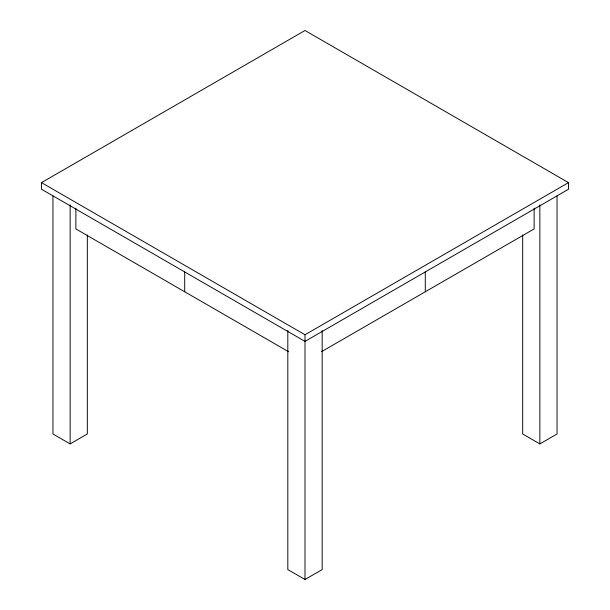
<?xml version="1.0" encoding="UTF-8"?>
<svg xmlns="http://www.w3.org/2000/svg" width="610" height="610" viewBox="0 0 610 610"><rect width="100%" height="100%" fill="white"/><g stroke="black" fill="none" stroke-linecap="round" stroke-linejoin="round"><path stroke-width="0.91" d="M41.495 182.634L305 30.5L568.505 182.634L568.505 189.245L305 341.379L41.495 189.245L41.495 182.634L305 334.76L568.505 182.634M52.956 195.909L52.956 433.984L70.142 443.905L87.321 433.984L87.321 234.957M321.401 351.749L534.131 228.933L534.131 208.147M287.813 330.559L287.813 569.58L305 579.5L322.187 569.58L322.187 330.559M522.678 234.957L522.678 433.984L539.858 443.905L557.044 433.984L557.044 195.909M288.599 351.749L75.869 228.933L75.869 208.147M539.858 204.884L539.858 443.905M425.292 271.923L425.292 291.771M305 334.76L305 579.5M184.708 271.923L184.708 291.771M70.142 204.884L70.142 443.905"/></g></svg>
